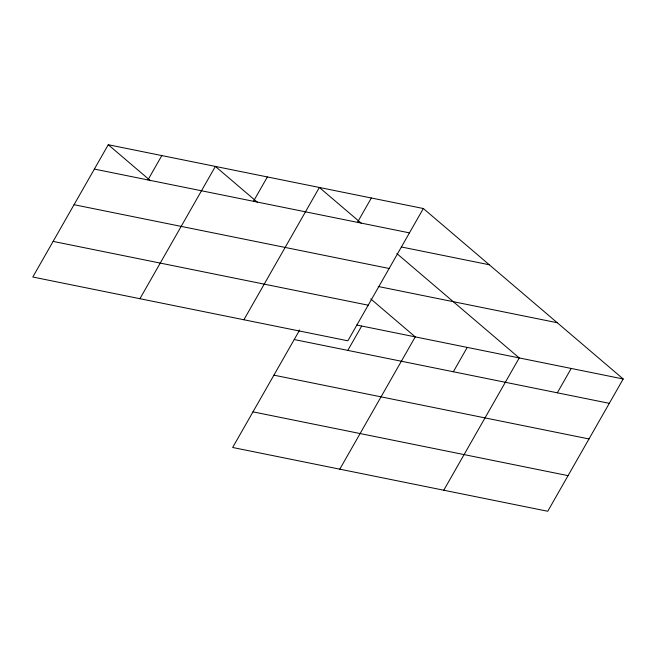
<?xml version="1.0" encoding="UTF-8"?>
<svg xmlns="http://www.w3.org/2000/svg" width="656" height="656" viewBox="0 0 656 656"><rect width="100%" height="100%" fill="white"/><g stroke="black" fill="none" stroke-linecap="round" stroke-linejoin="round"><path stroke-width="0.98" d="M423.341 208.518L108.256 144.73L32.8 277.021L347.877 340.808L423.341 208.518L623.2 378.979L547.744 511.27L232.659 447.482L299.685 329.976M147.928 179.924L161.819 155.579M139.925 298.71L215.381 166.419L257.562 202.392M253.478 201.294L267.369 176.94M243.901 319.759L319.357 187.468L361.538 223.442M357.463 222.343L371.353 197.989M347.795 350.386L361.686 326.04M339.792 469.171L415.248 336.881L370.763 298.939M453.345 371.755L467.236 347.401M443.768 490.221L519.224 357.93L396.896 253.601M557.321 392.805L571.212 368.451M94.366 169.084L409.451 232.872M401.308 246.959L489.294 264.77M74.046 204.705L389.131 268.484M378.282 286.5L557.247 322.727M53.12 241.4L368.196 305.188M356.725 325.032L623.2 378.979M294.232 339.546L609.309 403.333M273.913 375.166L588.99 438.946M252.978 411.861L568.063 475.649M108.256 144.73L150.437 180.703"/></g></svg>
